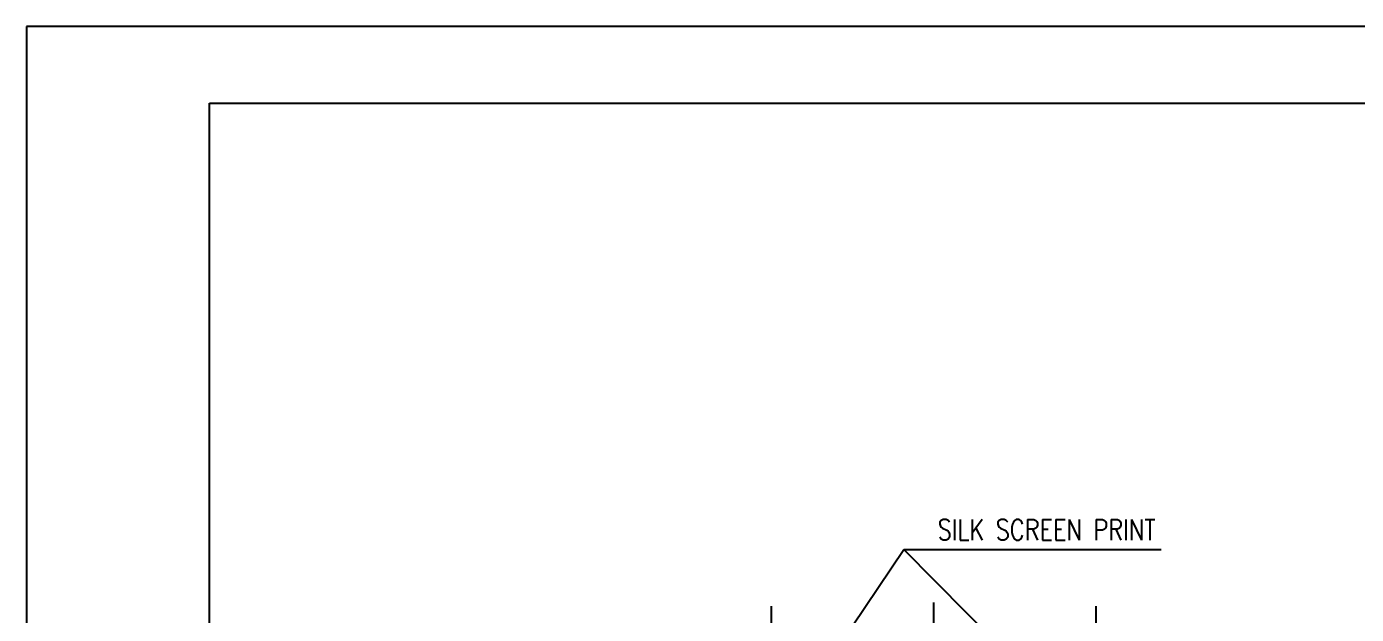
# Model space of a CAD drawing. Extents: x -10573 to -10153, y -17547 to -17250.
# Drawn here: x -10572.8 to -10347.3, y -17350 to -17250.4 of the extents above; entities that cross this region are included whole.
import ezdxf
from ezdxf.enums import TextEntityAlignment as Align

# ---------------------------------------------------------------- set-up
doc = ezdxf.new("R2010")
doc.units = 0
doc.header["$LTSCALE"] = 7
doc.header["$MEASUREMENT"] = 0
doc.linetypes.add('CENTER', pattern=[2, 1.25, -0.25, 0.25, -0.25])
doc.layers.get('0').update_dxf_attribs({"color": 2, "linetype": 'CONTINUOUS'})
doc.layers.add('CL', color=1, linetype='CENTER')
doc.layers.add('D', color=2, linetype='CONTINUOUS')
doc.styles.add('DD', font='romans', dxfattribs={"bigfont": 'GHS.shx'})
doc.styles.add('GHS', font='ROMANS', dxfattribs={"bigfont": 'GHS'})
doc.dimstyles.new('STANDARD$7', dxfattribs={"dimtxt": 3.5, "dimasz": 3, "dimexe": 1, "dimexo": 0.0625, "dimgap": 1, "dimtad": 1, "dimdec": 4, "dimzin": 0, "dimdsep": 46, "dimtxsty": 'GHS', "dimcen": 1, "dimclrt": 2, "dimadec": 0, "dimazin": 0, "dimtfac": 1, "dimtdec": 4, "dimtofl": 0, "dimtmove": 0, "dimatfit": 3, "dimfxl": 0, "dimtolj": 1, "dimtzin": 0, "dimarcsym": 0})

# ---------------------------------------------------------------- blocks, each defined once
blk = doc.blocks.new('BORDER')
for p, q in [((1, 1), (0, 1)), ((0, 1), (0, 0))]:
    blk.add_line(p, q)

msp = doc.modelspace()

# ---------------------------------------------------------------- linework, layer by layer
at = {"color": 4}
for p, q in [((-10541.75, -17263.4), (-10163.75, -17263.4)), ((-10541.75, -17537.4), (-10541.75, -17263.4))]:
    msp.add_line(p, q, dxfattribs=at)
at = {"layer": 'CL'}
for p, q in [((-10446.52, -17348.59), (-10446.52, -17460.26)), ((-10419.03, -17347.96), (-10419.03, -17429.23)), ((-10391.52, -17348.59), (-10391.52, -17460.26))]:
    msp.add_line(p, q, dxfattribs=at)
at = {"layer": 'D', "color": 2}
msp.add_line((-10424.03, -17338.99), (-10380.46, -17338.99), dxfattribs=at)

# ---------------------------------------------------------------- block references
at = {"xscale": 420, "yscale": 297, "zscale": 420}
msp.add_blockref('BORDER', (-10572.75, -17547.4), dxfattribs=at)

# ---------------------------------------------------------------- texts
at = {"layer": 'D', "style": 'DD', "width": 0.8}
msp.add_text('SILK SCREEN PRINT', height=3.5, dxfattribs=at).set_placement((-10381.37, -17337.4), align=Align.RIGHT)

# ---------------------------------------------------------------- leaders
at = {"layer": 'D'}
for points in [[(-10445.52, -17370.89), (-10424.03, -17338.99)], [(-10392.52, -17370.89), (-10424.03, -17338.99)]]:
    msp.add_leader(points, dimstyle='STANDARD$7', override={"dimasz": 2.5, "dimexe": 2, "dimexo": 1, "dimgap": 1, "dimtad": 0, "dimcen": -2.5, "dimclrd": 2, "dimclre": 2, "dimtofl": 1, "dimatfit": 0}, dxfattribs=at)

doc.saveas('drawing.dxf')
